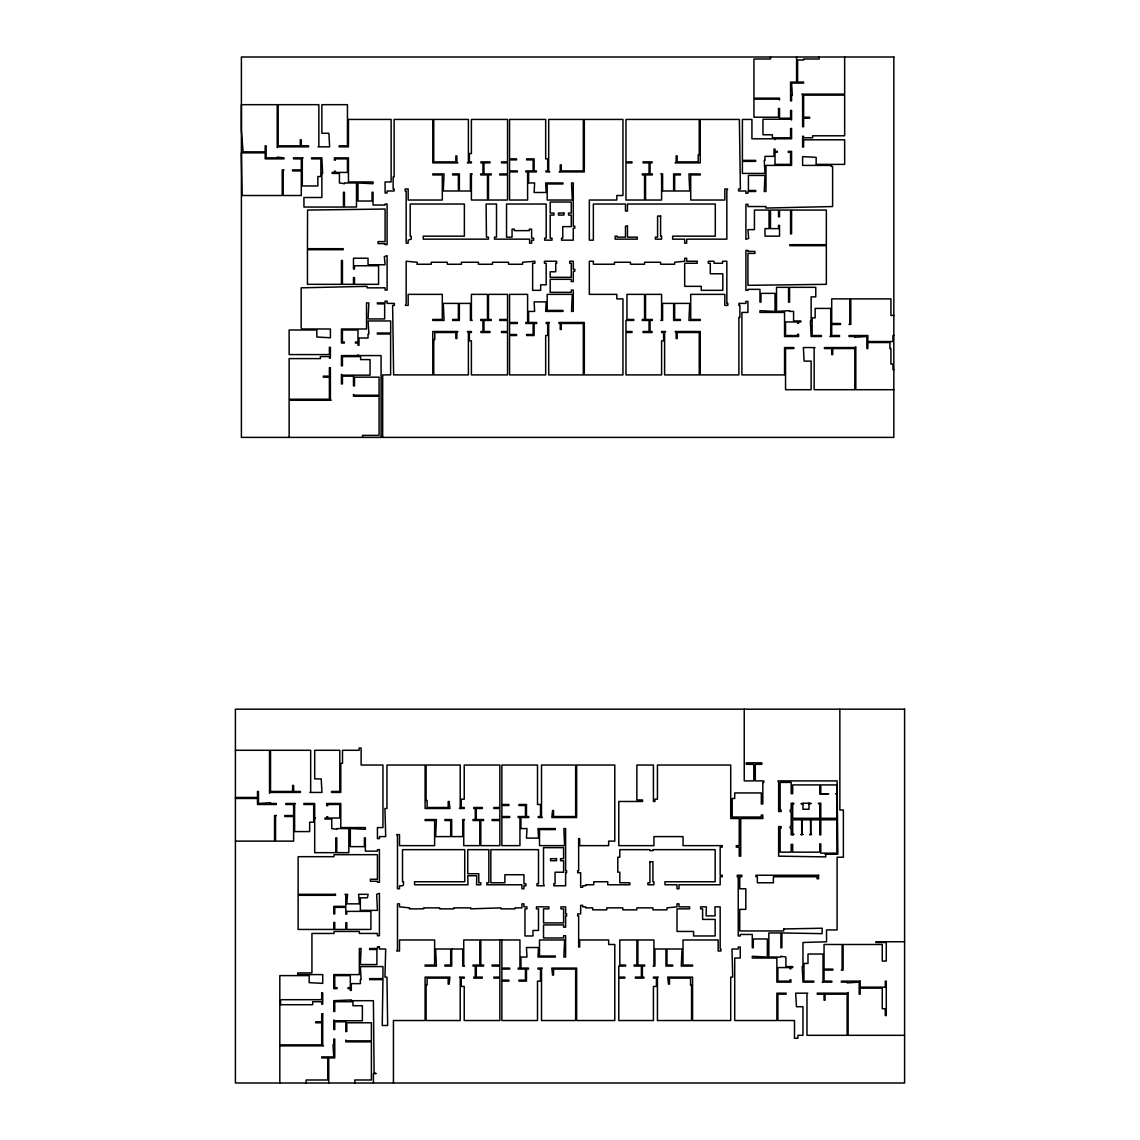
<?xml version="1.0" encoding="UTF-8"?>
<svg xmlns="http://www.w3.org/2000/svg" width="1140" height="1140" viewBox="0 0 1140 1140"><rect width="100%" height="100%" fill="white"/><g stroke="black" fill="none" stroke-linecap="round" stroke-linejoin="round"><path stroke-width="1.5" d="M417.212 264.252L431.262 264.252L431.262 262.271L447.322 262.257L447.322 264.252L461.372 264.252L461.372 262.271L478.43 262.257L478.43 264.252L492.48 264.252L492.48 262.271L508.54 262.257L508.54 264.252L522.59 264.252L522.59 262.271L534.888 261.245L534.888 263.255L532.636 263.255L532.636 290.344L540.659 290.344L540.659 284.829L546.174 284.829L546.174 263.255L544.421 263.255L544.421 261.245L556.662 261.245L556.662 263.255L555.721 263.255L555.721 271.776L550.192 271.776L550.192 277.305L571.268 277.305L571.268 263.255L569.715 263.255L569.715 261.245L573.278 261.245L573.278 269.268L574.788 269.268L574.788 271.277L573.278 271.277L573.278 281.566L571.268 281.566L571.268 279.314L550.192 279.314L550.192 292.353L571.268 292.353L571.268 290.102L573.278 290.102L573.278 311.419L571.525 311.419L572.28 294.362L547.186 294.362L547.186 310.422L562.989 310.422L562.989 311.419L545.675 311.419L546.174 301.886L534.133 301.886L534.632 311.419L528.618 311.419L528.618 322.463L536.641 322.463L536.641 323.475L534.133 323.475L534.133 335.516L526.609 335.516L526.609 334.505L533.135 334.505L533.135 323.475L525.853 323.475L525.853 322.463L527.606 322.463L527.606 294.362L509.551 294.362L509.551 322.463L517.332 322.463L517.332 323.475L509.551 323.475L509.551 334.505L516.577 334.505L516.577 335.516L509.551 335.516L509.551 374.903L545.675 374.903L545.675 335.516L547.684 335.516L547.684 323.475L546.174 323.475L546.174 322.463L549.437 322.463L548.696 323.475L548.696 374.903L583.309 374.903L583.309 323.475L561.236 323.475L561.236 329.488L560.239 329.488L560.239 323.475L558.971 323.475L558.971 322.463L584.321 322.463L584.321 374.903L622.953 374.903L622.953 298.88L616.84 298.88L616.84 294.362L589.337 294.362L589.337 261.245L593.356 261.245L593.356 264.238L614.432 264.238L614.432 262.271L630.491 262.257L630.491 264.238L644.542 264.238L644.542 262.271L660.601 262.257L660.601 264.238L674.652 264.238L674.652 262.271L684.684 261.245L684.684 258.238L686.693 258.238L686.693 261.245L697.224 261.245L697.224 263.255L684.684 263.255L684.684 286.339L701.243 286.339L701.243 290.344L722.817 290.344L722.817 273.785L710.277 273.785L710.277 263.255L708.268 263.255L708.268 261.245L714.039 261.245L714.039 263.255L722.575 263.255L722.575 261.245L726.836 261.245L726.836 303.397L727.847 303.397L727.847 305.406L724.826 305.406L724.826 294.362L690.712 294.362L690.712 319.457L700.245 319.457L700.245 320.454L688.945 320.454L689.7 303.397L674.652 303.397L674.652 319.457L680.423 319.457L680.423 320.454L673.64 320.454L673.64 303.397L662.611 303.397L662.611 320.454L660.844 320.454L661.599 319.457L661.599 294.362L645.539 294.362L645.539 319.457L652.322 319.457L652.322 320.454L650.057 320.454L650.057 331.498L652.066 331.498L652.066 332.51L643.031 332.51L643.031 331.498L649.059 331.498L649.059 320.454L642.276 320.454L642.276 319.457L644.542 319.457L644.542 294.362L626.971 294.362L626.971 319.457L633.755 319.457L633.755 320.454L625.974 320.454L625.974 331.498L631.988 331.498L631.988 332.51L625.974 332.51L625.974 374.903L661.599 374.903L661.599 340.832L663.608 340.832L663.608 332.51L661.599 332.51L661.599 331.498L665.618 331.498L664.606 332.51L664.606 374.903L699.233 374.903L699.233 332.51L677.16 332.51L677.16 338.523L676.148 338.523L676.148 332.51L675.151 331.498L700.245 331.498L700.245 374.903L738.877 374.903L738.877 317.447L739.889 317.447L739.889 305.406L738.877 305.406L738.877 303.397L745.902 303.397L745.902 301.387L747.911 301.387L747.911 312.431L741.898 312.431L741.898 374.903L784.548 374.903L784.548 347.558L793.839 347.558L793.839 348.555L785.546 348.555L785.546 389.709L811.139 389.709L811.139 361.109L804.113 361.109L803.372 347.558L814.915 347.558L814.16 348.555L814.16 389.709L854.801 389.709L854.801 348.555L832.727 348.555L832.727 354.583L831.716 354.583L831.716 348.555L824.448 348.555L824.448 347.558L854.801 347.558L855.812 346.802L855.812 389.709L893.831 389.709M893.831 315.438L890.939 315.438L890.939 298.88L850.796 298.88L850.796 324.472L849.029 324.472L849.785 323.475L849.785 298.88L831.716 298.88L831.716 323.475L840.508 323.475L840.508 324.472L831.716 324.472L831.716 335.516L839.496 335.516L839.496 336.514L829.963 336.514L830.718 335.516L830.718 308.413L815.157 308.413L815.157 317.846L812.15 317.846L812.15 335.516L821.427 335.516L821.427 336.514L811.139 336.514L810.398 320.967L811.139 320.967L811.139 296.87L815.798 296.87L815.77 287.337L789.564 287.337L789.564 302.143L788.567 302.143L788.567 287.337L776.525 287.337L776.525 311.419L789.564 310.679L789.564 311.419L793.582 311.419L793.582 320.967L800.864 320.967L800.864 321.964L798.598 321.964L798.598 323.219L797.601 323.219L797.601 321.964L785.546 321.964L785.546 335.516L797.601 335.516L797.601 334.262L798.598 334.262L798.598 336.514L784.548 336.514L784.548 312.431L759.952 312.431L759.952 310.679L775.015 311.419L775.015 293.365L760.964 293.365L760.964 302.143L759.952 302.143L759.952 289.346L747.911 289.346L747.911 290.344L745.902 290.344L745.902 250.401L747.911 250.401L747.911 251.413L754.937 251.413L754.937 253.408L747.911 253.408L747.911 285.328L826.343 284.33L826.343 245.684L789.821 245.684L789.821 244.687L826.343 244.687L826.343 210.059L791.573 210.059L791.573 233.899L790.576 233.899L790.576 210.059L779.532 210.059L779.532 216.828L778.52 216.828L778.52 210.059L770.498 210.059L770.498 228.627L778.52 228.627L778.52 225.364L779.532 225.364L779.532 236.151L764.983 236.151L764.983 228.627L769.03 228.627L769.03 210.059L754.438 210.059L754.438 229.624L747.911 229.624L748.667 238.36L745.902 239.357L745.902 204.288L747.911 204.288L747.911 206.54L765.938 206.54L765.938 208.05L832.613 206.54L832.613 166.397L831.217 166.397L831.217 165.4L802.603 165.4L802.617 156.608L816.154 157.363L816.154 164.388L844.654 164.388L844.654 139.807L803.615 139.807L803.615 147.074L802.617 147.074L802.617 136.287L803.615 136.287L803.615 137.798L812.649 137.798L812.649 135.788L844.654 135.788L844.654 95.133L803.615 95.133L803.615 117.221L809.642 117.221L809.642 118.218L803.615 118.218L803.615 126.754L802.617 126.754L802.617 95.133L801.862 94.136L844.654 94.136L844.654 57M893.831 335.516L892.948 335.516L892.948 341.53L867.854 341.53L867.854 335.516L849.029 335.516L849.029 336.514L854.801 336.514L854.801 337.269L866.842 336.514L866.842 348.555L867.854 348.555L867.854 342.541L889.927 342.541L889.927 348.555L890.924 348.555L890.924 364.116L892.948 364.116L892.948 369.645L893.831 369.645M235.41 750.291L269.524 750.291L269.524 793.198L270.536 792.443L300.39 792.443L300.39 791.445L293.621 791.445L293.621 785.417L292.61 785.417L292.61 791.445L270.536 791.445L270.536 750.291L310.679 750.291L310.679 791.445L309.923 792.443L321.964 792.443L321.209 778.891L314.697 778.891L314.697 750.291L339.777 750.291L339.777 791.445L331.498 791.445L331.498 792.443L340.789 792.443L340.789 763.33L342.499 763.33L342.499 750.291L359.114 750.291L359.114 748.025L361.123 748.025L361.123 765.04L382.94 765.04L382.94 827.569L377.426 827.569L377.426 838.613L379.421 838.613L379.421 836.603L385.705 836.603L384.95 808.502L386.959 808.502L386.959 765.04L425.092 765.04L425.092 808.502L449.93 808.502L449.174 801.477L448.177 801.477L448.177 807.49L427.101 807.49L427.101 800.465L426.103 800.465L426.103 765.04L460.218 765.04L460.218 807.49L459.463 808.502L464.236 808.502L464.236 807.49L461.23 807.49L461.23 799.169L464.236 799.169L464.236 765.04L499.861 765.04L499.861 807.49L493.848 807.49L493.848 808.502L499.861 808.502L499.861 819.546L492.081 819.546L492.081 820.544L499.861 820.544L499.861 845.638L480.795 845.638L480.795 820.544L483.559 820.544L483.559 819.546L476.278 819.546L476.278 808.502L482.305 808.502L482.305 807.49L473.77 807.49L473.77 808.502L475.28 808.502L475.28 819.546L473.014 819.546L473.014 820.544L479.798 820.544L479.798 845.638L463.738 845.638L463.738 820.544L464.493 819.546L462.726 819.546L462.726 836.603L451.697 836.603L451.697 819.546L444.914 819.546L444.914 820.544L450.685 820.544L450.685 836.603L435.637 836.603L436.378 819.546L425.092 819.546L425.092 820.544L434.625 820.544L434.625 845.638L399.499 845.638L399.499 834.594L396.734 834.594L397.49 836.603L397.49 888.787L399.499 888.787L399.499 885.78L402.505 885.78L403.517 884.783L403.517 881.761L402.505 881.761L402.505 849.656L464.735 849.656L464.735 881.761L414.561 881.761L414.561 884.783L467.999 884.783L467.742 875.748L476.776 875.748L476.534 884.783L480.795 884.783L480.795 882.773L478.786 882.773L478.786 873.739L467.742 873.739L467.742 849.656L488.832 849.656L488.832 882.773L486.823 882.773L486.823 884.783L521.949 884.783L521.949 888.787L523.958 888.787L523.958 885.78L525.911 885.78L525.911 883.771L523.958 883.771L523.958 874.736L504.878 874.736L504.878 882.773L490.827 882.773L490.827 849.656L538.507 849.656L538.507 883.771L536.954 883.771L536.954 885.78L544.279 885.78L543.524 883.771L543.524 847.647L563.602 847.647L563.602 858.677L560.552 858.677L560.552 860.686L563.602 860.686L563.602 872.228L555.066 872.228L555.066 883.771L553.812 883.771L553.812 885.78L565.611 885.78L565.611 872.741L566.609 872.741L566.609 870.732L565.611 870.732L565.611 828.581L563.844 828.581L564.599 845.638L539.505 845.638L539.505 829.578L555.322 829.578L555.322 828.581L538.009 828.581L538.507 838.114L526.466 838.114L526.965 828.581L520.937 828.581L520.937 817.537L528.718 817.537L528.718 816.525L526.466 816.525L526.466 804.484L518.942 804.484L518.942 805.495L525.455 805.495L525.455 816.525L518.187 816.525L518.187 817.537L519.94 817.537L519.94 845.638L501.871 845.638L501.871 817.537L509.651 817.537L509.651 816.525L501.871 816.525L501.871 805.495L508.896 805.495L508.896 804.484L501.871 804.484L501.871 765.04L537.496 765.04L537.496 804.484L540.517 804.484L540.517 816.525L538.251 816.525L538.251 817.537L542.269 817.537L541.514 816.525L541.514 765.04L575.643 765.04L575.643 816.525L553.555 816.525L553.555 810.511L552.558 810.511L551.803 817.537L576.641 817.537L576.641 765.04L614.788 765.04L614.788 841.12L608.66 841.12L608.66 845.638L579.661 845.638L579.661 838.613L578.65 838.613L578.65 870.732L577.652 870.732L577.652 872.741L580.659 872.741L580.659 887.276L582.668 887.276L582.668 885.78L585.675 885.78L585.675 884.783L593.712 884.783L593.712 881.761L607.763 881.761L607.763 884.783L629.836 884.783L629.836 882.773L619.804 882.773L619.804 872.228L617.795 872.228L617.795 857.18L619.804 857.18L619.804 849.656L649.914 849.656L649.914 850.654L652.921 850.654L652.921 849.656L715.151 849.656L715.151 881.761L664.962 881.761L664.962 884.783L677.018 884.783L677.018 888.787L679.013 888.787L679.013 884.783L720.167 884.783L720.167 876.745L722.219 876.745L722.219 875.249L720.167 875.249L720.167 847.148L722.219 847.148L722.219 845.638L683.031 845.638L683.031 836.603L653.933 836.603L653.933 845.638L618.792 845.638L618.792 801.477L642.561 801.477L642.561 799.966L636.861 799.966L636.861 765.04L653.42 765.04L653.42 801.477L654.93 801.477L654.93 799.169L657.438 799.169L657.438 765.04L730.712 765.04L730.712 818.534L739.233 818.534L739.233 845.638L736.283 845.638L736.283 847.148L739.233 847.148L739.233 856.169L740.744 856.169L740.744 818.534L762.817 818.534L762.817 815.029L761.321 815.029L761.321 817.038L732.208 817.038L732.208 798.47L734.716 798.47L734.716 792.941L761.321 792.941L761.321 803.985L762.817 803.985L762.817 782.41L763.828 782.41L763.828 780.9L755.293 780.9L755.293 764.341L761.819 764.341L761.819 762.831L746.258 762.831L746.258 764.341L753.797 764.341L753.797 780.9L744.249 780.9L744.235 709.18M820.786 793.754L828.709 793.754L820.786 793.953M836.846 793.754L835.734 793.754L836.846 793.953M235.41 797.459L257.483 797.459L257.483 791.445L258.481 791.445L258.481 803.486L270.536 802.731L270.536 803.486L276.308 803.486L276.308 804.484L257.483 804.484L257.483 798.47L235.41 798.47M792.685 803.486L793.981 803.486L792.685 803.686M802.959 803.486L801.007 803.686L802.959 803.686M808.987 803.486L811.252 803.486L808.987 803.686M819.774 803.486L818.278 803.486L819.774 803.686M792.685 834.394L793.981 834.394L792.685 834.594M235.41 841.12L274.541 841.12L274.541 815.527L276.308 815.527L275.552 816.525L275.552 841.12L293.621 841.12L293.621 816.525L284.829 816.525L284.829 815.527L293.621 815.527L293.621 804.484L285.841 804.484L285.841 803.486L295.374 803.486L294.619 804.484L294.619 831.587L309.667 831.587L309.667 822.154L313.685 822.154L313.685 804.484L303.895 804.484L303.895 803.486L314.697 803.486L314.697 818.035L315.438 818.035L314.697 819.033L314.697 852.663L335.773 852.663L335.773 837.857L336.77 837.857L336.77 852.663L348.812 852.663L348.812 828.581L336.77 828.581L336.77 829.322L331.754 828.581L331.754 819.033L324.986 819.033L324.986 818.035L326.738 818.035L326.738 816.781L327.736 816.781L327.736 818.035L339.777 818.035L339.777 804.484L327.736 804.484L327.736 805.738L326.738 805.738L326.738 803.486L340.789 803.486L340.789 827.569L365.37 827.569L365.37 829.322L350.322 828.581L350.322 846.635L364.373 846.635L364.373 837.857L365.37 837.857L365.37 851.152L377.426 851.152L377.426 849.656L379.421 849.656L379.421 882.274L377.426 882.274L377.426 881.263L370.4 881.263L370.4 879.254L377.426 879.254L377.426 854.672L334.006 854.672L334.006 856.681L298.124 856.681L298.124 929.442L333.764 929.442L333.764 922.417L334.761 922.417L334.761 929.442L345.805 929.442L345.805 922.673L346.802 922.673L346.802 929.442L370.899 929.442L370.899 911.373L346.802 911.373L346.802 914.138L345.805 914.138L345.805 907.355L334.761 907.355L334.761 913.881L333.764 913.881L333.764 906.357L345.805 906.357L345.805 895.313L345.007 894.316L347.558 894.316L346.802 903.849L359.357 903.849L358.601 894.316L368.135 894.316L367.379 897.821L360.354 897.821L360.354 910.376L377.426 910.376L376.67 894.316L379.421 893.304L379.421 935.712L377.426 935.712L377.426 933.446L359.357 933.446L359.357 931.451L334.006 931.451L334.006 933.46L311.933 933.46L311.933 972.905L297.64 972.905L297.64 974.6L322.72 974.6L322.72 983.378L309.168 982.637L309.168 975.612L279.813 975.612L279.813 1083M904.59 941.74L875.848 941.754L875.848 942.495L886.279 942.495L886.279 961.063L882.26 961.063L882.26 944.49L843.115 944.49L843.115 970.083L841.363 970.083L842.118 969.085L842.118 944.49L824.049 944.49L824.049 969.085L832.827 969.085L832.827 970.083L824.049 970.083L824.049 981.127L831.83 981.127L831.83 982.139L822.296 982.139L823.037 981.127L823.037 954.038L807.989 954.038L807.989 963.471L803.971 963.471L803.971 981.127L813.76 981.127L813.76 982.139L802.973 982.139L802.218 966.577L802.973 966.577L802.973 942.495L826.557 941.783L826.529 929.941L837.102 929.941L837.102 857.223L843.372 857.223L843.372 810.013L839.852 810.013L839.852 709.18M904.59 1035.32L848.131 1035.32L848.131 992.427L847.134 993.168L817.266 993.168L817.266 994.18L824.049 994.18L824.049 1000.193L825.047 1000.193L825.047 994.18L847.134 994.18L847.134 1035.32L806.977 1035.32L806.977 994.18L807.733 993.168L795.692 993.168L796.447 1006.72L802.973 1006.72L802.973 1035.32L797.915 1035.32L797.915 1038.284L794.495 1038.284L794.495 1020.528L777.879 1020.528L777.879 994.18L786.158 994.18L786.158 993.168L776.867 993.168L776.867 1020.528L734.716 1020.528L734.716 958.042L740.245 958.042L740.245 946.998L738.236 946.998L738.236 949.007L731.98 949.007L732.707 977.108L730.712 977.108L730.712 1020.528L692.564 1020.528L692.564 977.108L667.726 977.108L668.482 984.134L669.479 984.134L669.479 978.12L690.555 978.12L690.555 985.145L691.567 985.145L691.567 1020.528L657.438 1020.528L657.438 978.12L658.193 977.108L653.42 977.108L653.42 978.12L656.441 978.12L656.441 986.442L653.42 986.442L653.42 1020.528L618.792 1020.528L618.792 978.12L624.82 978.12L624.82 977.108L618.792 977.108L618.792 966.079L625.575 966.079L625.575 965.067L619.804 965.067L619.804 939.973L636.861 939.973L636.861 965.067L634.111 965.067L634.111 966.079L641.378 966.079L641.378 977.108L635.365 977.108L635.365 978.12L643.886 978.12L643.886 977.108L642.39 977.108L642.39 966.079L644.642 966.079L644.642 965.067L637.873 965.067L637.873 939.973L653.933 939.973L653.933 965.067L653.177 966.079L654.93 966.079L654.93 949.007L665.974 949.007L665.974 966.079L672.743 966.079L672.743 965.067L666.971 965.067L666.971 949.007L682.034 949.007L681.278 966.079L692.564 966.079L692.564 965.067L683.031 965.067L683.031 939.973L718.157 939.973L718.157 951.017L720.95 951.017L720.95 949.007L720.167 949.007L720.167 906.856L714.894 906.856L715.151 915.89L706.116 915.89L706.373 906.856L700.644 906.856L700.644 908.865L702.611 908.865L702.611 919.41L715.151 919.41L715.151 935.969L693.576 935.969L693.576 931.451L677.018 931.451L677.018 908.865L689.6 908.865L689.6 906.856L679.013 906.856L679.013 903.849L677.018 903.849L677.018 906.856L666.971 907.868L666.971 909.848L652.921 909.848L652.921 907.868L636.861 907.868L636.861 909.848L622.811 909.848L622.811 907.868L606.751 907.868L606.751 909.848L592.7 909.848L592.7 907.868L585.675 907.868L585.675 906.856L582.668 906.856L582.668 905.345L580.659 905.345L580.659 913.881L577.652 913.881L577.652 915.89L578.65 915.89L578.65 946.998L579.661 946.998L579.661 939.973L608.66 939.973L608.66 944.49L614.788 944.49L614.788 1020.528L576.641 1020.528L576.641 968.088L551.803 968.088L552.558 975.113L553.555 975.113L553.555 969.085L575.643 969.085L575.643 1020.528L541.514 1020.528L541.514 969.085L542.269 968.088L538.009 968.088L538.009 969.085L540.517 969.085L540.517 981.127L537.496 981.127L537.496 1020.528L501.871 1020.528L501.871 981.127L508.896 981.127L508.896 980.129L501.871 980.129L501.871 969.085L509.651 969.085L509.651 968.088L501.871 968.088L501.871 939.973M825.759 854.302L825.759 856.881L778.634 856.169L778.634 826.571L781.142 826.571L781.142 828.068L780.131 828.068L780.131 852.164L791.174 852.164L791.174 844.384L792.685 844.384L792.685 852.164L819.774 852.164L819.774 843.885L820.786 843.885L820.786 853.162L836.846 853.162L836.846 819.788L820.786 819.788L820.786 834.851L819.774 834.851L819.774 819.788L792.685 819.788L792.685 834.851L791.174 834.851L791.174 828.068L790.177 828.068L790.177 826.571L791.174 826.571L791.174 811.509L790.177 811.509L790.177 810.013L791.174 810.013L791.174 803.23L792.685 803.23L792.685 818.292L819.774 818.292L819.774 803.23L820.786 803.23L820.786 818.292L836.846 818.292L836.846 784.919L820.786 784.919L820.786 794.195L819.774 794.195L819.774 784.919L792.685 784.919L792.685 793.697L791.174 793.697L791.174 782.41L780.131 782.41L780.131 810.013L781.142 810.013L781.142 811.509L778.634 811.509L778.634 782.41L777.879 780.9L837.088 780.9L837.843 854.173L825.047 854.302M819.176 57L819.176 59.009L803.615 59.009L803.615 60.007L797.601 60.007L797.601 82.094L803.615 82.094L803.615 83.092L791.573 83.092L792.328 95.133L791.573 95.133L791.573 100.904L790.576 100.904L790.576 82.094L796.589 82.094L796.589 57M810.768 819.788L810.768 834.394M810.569 819.788L810.569 834.394M801.904 819.788L801.904 834.394M801.691 819.788L801.691 834.394M770.498 57L770.498 59.009L753.939 59.009L753.939 98.154L779.532 98.154L779.532 99.907L778.52 99.151L753.939 99.151L753.939 117.221L778.52 117.221L778.52 108.442L779.532 108.442L779.532 118.218L790.576 118.218L790.576 110.438L791.573 110.438L791.573 119.971L790.576 119.23L762.973 119.23L762.973 134.776L772.407 134.776L772.407 137.798L790.576 137.798L790.576 128.507L791.573 128.507L791.573 138.795L775.015 138.795L775.015 139.55L774.003 138.795L751.93 138.795L751.93 119.429L742.397 119.429L742.397 160.37L755.692 160.37L755.692 161.381L742.397 161.381L742.397 173.423L764.983 173.423L764.227 160.37L764.983 160.37L764.983 156.365L774.003 156.365L774.003 149.084L775.015 149.084L775.015 151.349L777.266 151.349L777.266 152.347L775.015 152.347L775.015 164.388L790.576 164.388L790.576 152.347L788.31 152.347L788.31 151.349L791.573 151.349L791.573 165.4L765.98 165.4L765.98 191.492L764.227 191.492L764.983 175.432L748.41 175.432L748.41 190.48L755.692 190.48L755.692 191.492L747.911 191.492L747.911 193.244L745.902 193.244L745.902 190.993L738.62 190.993L738.62 188.984L740.387 188.984L739.39 119.429L700.245 119.429L700.245 162.892L675.151 162.892L676.148 161.88L676.148 155.867L677.16 155.867L677.16 161.88L698.236 161.88L698.236 154.855L699.233 154.855L699.233 119.429L625.974 119.429L625.974 161.88L631.988 161.88L631.988 162.892L625.974 162.892L625.974 200.027L644.542 200.027L644.542 174.933L642.276 174.933L642.276 173.921L649.059 173.921L649.059 162.892L643.031 162.892L643.031 161.88L652.066 161.88L652.066 162.892L650.057 162.892L650.057 173.921L652.322 173.921L652.322 174.933L645.539 174.933L645.539 200.027L661.599 200.027L661.599 174.933L660.844 173.921L662.611 173.921L662.611 190.993L673.64 190.993L673.64 173.921L680.423 173.921L680.423 174.933L674.652 174.933L674.652 190.993L689.7 190.993L688.945 173.921L700.245 173.921L700.245 174.933L690.712 174.933L690.712 200.027L724.826 200.027L724.826 188.984L727.591 188.984L726.836 190.993L726.836 239.158L686.693 239.158L686.693 243.176L684.684 243.176L684.684 239.158L672.643 239.158L672.643 236.151L715.293 236.151L715.293 204.032L627.47 204.032L627.47 211.057L625.475 211.057L625.475 204.032L593.356 204.032L593.356 240.169L589.337 240.169L589.337 200.027L616.84 200.027L616.84 195.51L622.953 195.51L622.953 119.429L584.321 119.429L584.321 171.912L559.227 171.912L560.239 170.915L560.239 164.887L561.236 164.887L561.236 170.915L583.309 170.915L583.309 119.429L548.696 119.429L548.696 170.915L549.694 171.912L545.932 171.912L545.932 170.915L547.684 170.915L547.684 158.873L545.675 158.873L545.675 119.429L509.551 119.429L509.551 158.873L516.577 158.873L516.577 159.871L509.551 159.871L509.551 170.915L517.332 170.915L517.332 171.912L509.551 171.912L509.551 200.027L527.606 200.027L527.606 171.912L525.853 171.912L525.853 170.915L533.135 170.915L533.135 159.871L526.609 159.871L526.609 158.873L534.133 158.873L534.133 170.915L536.399 170.915L536.399 171.912L528.618 171.912L528.618 182.956L534.632 182.956L534.133 192.489L546.174 192.489L545.675 182.956L562.989 182.956L562.989 183.968L547.186 183.968L547.186 200.027L572.28 200.027L571.525 182.956L573.278 182.956L573.278 226.119L574.788 226.119L574.788 228.128L573.278 228.128L573.278 240.169L561.536 240.169L561.536 238.16L562.747 238.16L562.747 226.618L571.268 226.618L571.268 215.075L568.518 215.075L568.518 213.066L571.268 213.066L571.268 202.022L550.192 202.022L550.192 213.066L553.955 213.066L553.955 215.075L550.192 215.075L550.192 238.16L552.002 238.16L552.002 240.169L544.678 240.169L544.678 238.16L546.174 238.16L546.174 204.032L506.53 204.032L506.53 237.163L512.059 237.163L512.059 229.126L514.311 229.126L514.311 230.636L529.373 230.636L529.373 229.126L531.625 229.126L531.625 238.16L533.634 238.16L533.634 240.169L531.625 240.169L531.625 243.176L529.615 243.176L529.615 239.158L494.489 239.158L494.489 237.163L496.499 237.163L496.499 204.032L486.096 204.032L486.466 237.163L488.476 237.163L488.476 239.158L423.239 239.158L423.239 236.151L464.379 236.151L464.379 204.032L410.186 204.032L410.186 236.151L411.184 236.151L411.184 239.158L408.177 240.169L408.177 243.176L406.168 243.176L406.168 190.993L405.17 190.993L405.17 188.984L408.177 188.984L408.177 200.027L442.306 200.027L442.306 174.933L432.772 174.933L432.772 173.921L444.059 173.921L443.303 190.993L458.366 190.993L458.366 174.933L452.594 174.933L452.594 173.921L459.363 173.921L459.363 190.993L470.407 190.993L470.407 173.921L472.159 173.921L471.404 174.933L471.404 200.027L487.464 200.027L487.464 174.933L480.695 174.933L480.695 173.921L482.947 173.921L482.947 162.892L480.938 162.892L480.938 161.88L489.972 161.88L489.972 162.892L483.959 162.892L483.959 173.921L491.226 173.921L491.226 174.933L488.476 174.933L488.476 200.027L507.542 200.027L507.542 174.933L499.762 174.933L499.762 173.921L507.542 173.921L507.542 162.892L501.514 162.892L501.514 161.88L507.542 161.88L507.542 119.429L471.404 119.429L471.404 153.558L469.395 153.558L469.395 161.88L471.404 161.88L471.404 162.892L467.4 162.892L468.397 161.88L468.397 119.429L433.77 119.429L433.77 161.88L455.857 161.88L455.857 155.867L456.855 155.867L456.855 161.88L457.853 162.892L432.772 162.892L432.772 119.429L394.126 119.429L394.126 176.942L393.129 176.942L393.129 188.984L394.126 188.984L394.126 190.993L387.101 190.993L387.101 193.002L385.092 193.002L385.092 181.958L391.12 181.958L391.12 119.429L348.455 119.429L348.455 146.832L339.179 146.832L339.179 145.82L347.458 145.82L347.458 104.68L321.865 104.68L321.865 133.28L328.89 133.28L329.645 146.832L318.103 146.832L318.858 145.82L318.858 104.68L278.203 104.68L278.203 145.82L300.29 145.82L300.29 139.807L301.288 139.807L301.288 145.82L308.57 145.82L308.57 146.832L278.203 146.832L277.205 147.573L277.205 104.68L241.395 104.68L241.395 130.274L243.077 151.848L265.164 151.848L265.164 145.82L266.161 145.82L266.161 157.862L277.205 157.862L277.205 157.121L283.974 157.862L283.974 158.873L265.164 158.873L265.164 152.846L241.395 152.846L242.079 195.51L282.221 195.51L282.221 169.917L283.974 169.917L283.219 170.915L283.219 195.51L301.288 195.51L301.288 170.915L292.51 170.915L292.51 169.917L301.288 169.917L301.288 158.873L293.507 158.873L293.507 157.862L303.041 157.862L302.299 158.873L302.299 185.963L317.846 185.963L317.846 176.529L320.867 176.529L320.867 158.873L311.576 158.873L311.576 157.862L321.865 157.862L322.62 173.423L321.865 173.423L321.865 197.505L303.938 197.505L303.938 207.053L343.439 207.053L343.439 192.247L344.451 192.247L344.451 207.053L356.492 206.995L356.492 182.956L344.451 182.956L344.451 183.711L339.435 182.956L339.435 173.423L332.153 173.423L332.153 172.425L334.405 172.425L334.405 171.171L335.416 171.171L335.416 172.425L347.458 172.425L347.458 158.873L335.416 158.873L335.416 160.127L334.405 160.127L334.405 157.862L348.455 157.862L348.455 181.958L373.051 181.958L373.051 183.711L357.988 182.956L357.988 201.025L372.053 201.025L372.053 192.247L373.051 192.247L373.051 205.043L385.092 205.043L385.092 204.032L387.101 204.032L387.101 244.601L385.092 244.601L385.092 243.604L378.067 243.604L378.067 241.594L385.092 241.594L385.092 209.047L307.558 210.059L307.444 248.691L343.197 248.691L343.197 249.703L307.444 249.703L307.444 284.33L341.43 284.33L341.43 260.49L342.442 260.49L342.442 284.33L353.486 284.33L353.486 277.547L354.483 277.547L354.483 284.33L378.566 284.33L378.566 265.762L354.483 265.762L354.483 269.026L353.486 269.026L353.486 258.224L368.035 258.224L368.035 264.751L385.092 264.751L384.337 256.642L387.101 255.645L387.101 290.102L385.092 290.102L385.092 287.836L367.08 287.836L367.08 286.339L301.174 287.836L301.174 327.978L301.786 328.99L330.401 328.99L330.401 337.768L316.849 337.012L316.849 329.987L289.132 329.987L289.132 354.583L329.389 354.583L329.389 347.301L330.401 347.301L330.386 358.103L329.389 358.103L329.389 356.592L320.354 356.592L320.354 358.601L289.132 358.601L289.132 399.242L329.389 399.242L329.389 377.169L323.361 377.169L323.361 376.157L329.389 376.157L329.389 367.636L330.386 367.636L330.386 399.242L331.142 400.254L289.132 400.254L289.132 437.389M499.861 939.973L499.861 965.067L492.081 965.067L492.081 966.079L499.861 966.079L499.861 977.108L493.848 977.108L493.848 978.12L499.861 978.12L499.861 1020.528L464.236 1020.528L464.236 986.442L461.23 986.442L461.23 978.12L464.236 978.12L464.236 977.108L459.463 977.108L460.218 978.12L460.218 1020.528L426.103 1020.528L426.103 985.145L427.101 985.145L427.101 978.12L448.177 978.12L448.177 984.134L449.174 984.134L449.93 977.108L425.092 977.108L425.092 1020.528L393.443 1020.528L393.443 1083M417.212 264.238L417.212 262.257L406.168 261.245L406.168 303.397L405.427 305.406L408.177 305.406L408.177 294.362L442.306 294.362L442.306 319.457L432.772 319.457L432.772 320.454L444.059 320.454L443.303 303.397L458.366 303.397L458.366 319.457L452.594 319.457L452.594 320.454L459.363 320.454L459.363 303.397L470.407 303.397L470.407 320.454L472.159 320.454L471.404 319.457L471.404 294.362L487.464 294.362L487.464 319.457L480.695 319.457L480.695 320.454L482.947 320.454L482.947 331.498L480.938 331.498L480.938 332.51L489.972 332.51L489.972 331.498L483.959 331.498L483.959 320.454L491.226 320.454L491.226 319.457L488.476 319.457L488.476 294.362L507.542 294.362L507.542 319.457L499.762 319.457L499.762 320.454L507.542 320.454L507.542 331.498L501.514 331.498L501.514 332.51L507.542 332.51L507.542 374.903L471.404 374.903L471.404 340.832L469.395 340.832L469.395 332.51L471.404 332.51L471.404 331.498L467.4 331.498L468.397 332.51L468.397 374.903L433.77 374.903L433.77 339.535L434.782 339.535L434.782 332.51L455.857 332.51L455.857 338.523L456.855 338.523L456.855 332.51L457.853 331.498L432.772 331.498L432.772 374.903L393.628 374.903L392.616 305.406L394.383 305.406L394.383 303.397L387.101 303.397L387.101 301.131L385.092 301.131L385.092 302.884L377.368 302.884L377.368 303.881L384.65 303.881L384.65 318.943L368.092 318.943L368.847 302.884L366.524 302.884L366.524 328.99L341.43 328.99L341.43 343.04L344.365 343.04L344.365 342.029L342.442 342.029L342.442 329.987L357.988 329.987L357.988 342.029L355.409 342.029L355.409 343.04L357.988 343.04L357.988 345.292L359 345.292L359 338.024L368.035 338.024L368.035 334.006L368.847 334.006L368.092 320.953L390.678 320.967L390.678 333.008L377.368 333.008L377.368 334.006L390.621 334.006L390.621 374.903L382.67 374.903L382.67 437.389M381.074 437.389L381.074 355.58L359 355.58L357.988 354.825L357.988 355.58L341.43 355.58L341.43 365.869L342.442 365.869L342.442 356.592L360.611 356.592L360.611 359.599L370.044 359.599L370.044 375.16L342.442 375.16L341.43 374.405L341.43 383.938L342.442 383.938L342.442 376.157L353.486 376.157L353.486 385.947L354.483 385.947L354.483 377.169L379.078 377.169L379.078 395.238L354.483 395.238L353.486 394.483L353.486 396.236L379.078 396.236L379.078 435.38L362.506 435.38L362.506 437.389M373.407 1083L373.407 1073.581L376.172 1073.581L374.105 1072.868L373.407 1000.706L351.32 1000.692L351.32 999.937L333.764 1000.692L333.764 1011.494L334.761 1011.494L334.761 1001.704L352.93 1001.704L352.93 1005.722L362.363 1005.722L362.363 1020.77L334.761 1020.77L333.764 1020.015L333.764 1029.548L334.761 1029.548L334.761 1021.782L345.805 1021.782L345.805 1031.557L346.802 1031.557L346.802 1022.78L371.398 1022.78L371.398 1040.849L346.802 1040.849L345.805 1040.093L345.805 1041.846L371.398 1041.846L371.398 1079.993L354.839 1079.993L354.839 1083M328.748 1083L328.733 1057.906L334.761 1057.906L334.761 1039.082L333.764 1039.082L333.764 1044.867L333.008 1044.867L333.764 1056.908L321.708 1056.908L321.708 1057.906L327.736 1057.906L327.736 1079.993L306.161 1079.993L306.161 1083M321.722 992.912L321.708 999.694L280.568 999.694L280.568 1004.71L312.688 1004.71L312.688 1001.704L321.708 1001.704L321.708 1004.212L322.72 1004.212L322.72 992.912L321.722 992.912M451.697 949.007L451.697 966.079L444.914 966.079L444.914 965.067L450.685 965.067L450.685 949.007L435.637 949.007L436.378 966.079L425.092 966.079L425.092 965.067L434.625 965.067L434.625 939.973L399.499 939.973L399.499 951.017L396.734 951.017L397.49 949.007L397.49 903.849L399.499 903.849L399.499 906.856L409.531 907.868L409.531 908.865L423.581 908.865L423.581 907.868L439.641 907.868L439.641 908.865L453.692 908.865L453.692 907.868L470.763 907.868L470.763 908.865L500.873 907.868L500.873 908.865L514.924 908.865L514.924 907.868L521.949 907.868L521.949 903.849L523.958 903.849L523.958 906.856L526.908 906.856L526.908 908.865L524.956 908.865L524.956 935.969L532.993 935.969L532.993 930.44L538.507 930.44L538.507 908.865L536.456 908.865L536.456 906.856L548.867 906.856L548.867 908.865L543.524 908.865L543.524 922.915L563.602 922.915L563.602 908.865L560.923 908.865L560.923 906.856L565.611 906.856L565.611 913.881L566.609 913.881L566.609 915.89L565.611 915.89L565.611 927.176L563.602 927.176L563.602 924.925L543.524 924.925L543.524 937.978L563.602 937.978L563.602 935.712L565.611 935.712L565.611 957.044L563.844 957.044L564.599 939.973L539.505 939.973L539.505 956.033L555.322 956.033L555.322 957.044L538.009 957.044L538.507 947.511L526.466 947.511L526.965 957.044L520.937 957.044L520.937 968.088L528.476 968.088L528.476 969.085L526.466 969.085L526.466 981.127L518.942 981.127L518.942 980.129L525.455 980.129L525.455 969.085L518.187 969.085L518.187 968.088L519.94 968.088L519.94 939.973L480.795 939.973L480.795 965.067L483.559 965.067L483.559 966.079L476.278 966.079L476.278 977.108L482.305 977.108L482.305 978.12L473.77 978.12L473.77 977.108L475.28 977.108L475.28 966.079L473.014 966.079L473.014 965.067L479.798 965.067L479.798 939.973L463.738 939.973L463.738 965.067L464.493 966.079L462.726 966.079L462.726 949.007L451.697 949.007M649.914 861.698L649.914 882.773L647.905 882.773L647.905 884.783L653.933 884.783L653.933 881.761L652.921 881.761L652.921 861.698L649.914 861.698M783.65 928.943L783.65 930.952L739.746 930.952L739.746 909.364L745.817 909.364L745.817 888.787L739.746 888.787L739.746 876.745L741.855 876.745L741.855 875.249L737.281 875.249L737.281 876.745L738.236 876.745L738.236 935.969L740.245 935.969L740.245 934.458L752.286 934.458L752.286 947.753L753.284 947.753L753.284 938.975L767.334 938.975L767.334 957.044L752.286 956.289L752.286 958.042L776.867 958.042L776.867 982.139L790.932 982.139L790.932 979.873L789.92 979.873L789.92 981.127L777.879 981.127L777.879 967.575L789.92 967.575L789.92 968.829L790.932 968.829L790.932 967.575L792.685 967.575L792.685 966.577L785.902 966.577L785.902 957.044L780.886 956.289L780.886 957.044L768.844 957.044L768.844 932.948L780.886 932.948L780.886 947.753L781.898 947.753L781.898 932.948L822.14 933.66L822.14 928.231L783.65 928.943M893.831 57L241.395 57L241.395 437.389L893.831 437.389L893.831 57M564.001 213.066L558.472 213.066L558.472 215.075L564.001 215.075L564.001 213.066M660.601 216.073L657.581 216.073L657.581 237.163L655.372 237.163L655.372 239.158L661.599 239.158L661.599 236.151L660.601 236.151L660.601 216.073M627.47 226.119L625.475 226.119L625.475 237.163L617.153 237.163L617.153 236.151L615.158 236.151L615.158 239.158L637.317 239.158L637.317 237.163L627.47 237.163L627.47 226.119M904.59 709.18L235.41 709.18L235.41 1083L904.59 1083L904.59 709.18M808.987 803.23L802.959 803.23L802.959 809.257L808.987 809.257L808.987 803.23M802.817 834.394L801.007 834.594L802.817 834.394M811.495 834.394L809.842 834.594L811.495 834.394M556.534 858.677L550.534 858.677L550.534 860.686L556.534 860.686L556.534 858.677M818.577 875.249L755.906 875.249L755.906 876.745L757.359 876.745L757.359 882.773L773.404 882.773L773.404 876.745L817.067 876.745L817.067 878.755L818.577 878.755L818.577 875.249M335.474 894.316L298.88 894.316L298.88 895.313L335.474 895.313L335.474 894.316M379.421 946.756L377.426 946.756L377.426 948.509L369.631 948.509L369.631 949.506L376.913 949.506L376.913 964.568L360.354 964.568L361.109 948.509L359.357 948.509L359.357 974.6L333.764 974.6L333.764 988.651L337.012 988.651L337.012 987.653L334.761 987.653L334.761 975.612L350.322 975.612L350.322 987.653L348.056 987.653L348.056 988.651L350.322 988.651L350.322 990.404L351.32 990.404L351.32 983.635L360.354 983.635L360.354 979.616L361.109 979.616L360.354 966.577L382.94 966.577L382.94 978.619L369.631 978.619L369.631 979.616L382.94 979.616L382.242 1025.487L387.657 1025.487L386.959 977.108L384.95 977.108L385.705 949.007L379.421 949.022L379.421 946.756M860.173 981.127L841.363 981.127L841.363 982.139L847.134 982.139L847.134 982.88L859.175 982.139L859.175 994.18L860.173 994.18L860.173 988.152L882.26 988.152L882.26 1008.729L886.279 1008.729L886.279 981.127L885.267 981.127L885.267 987.155L860.173 987.155L860.173 981.127M886.279 1009.727L885.267 1009.727L885.267 1015.555L886.279 1015.555L886.279 1009.727M322.72 1013.745L321.708 1013.745L321.708 1021.782L315.695 1021.782L315.695 1022.78L321.708 1022.78L321.708 1044.867L280.568 1044.867L280.568 1045.865L323.475 1045.865L322.72 1044.867L322.72 1013.745"/></g></svg>
